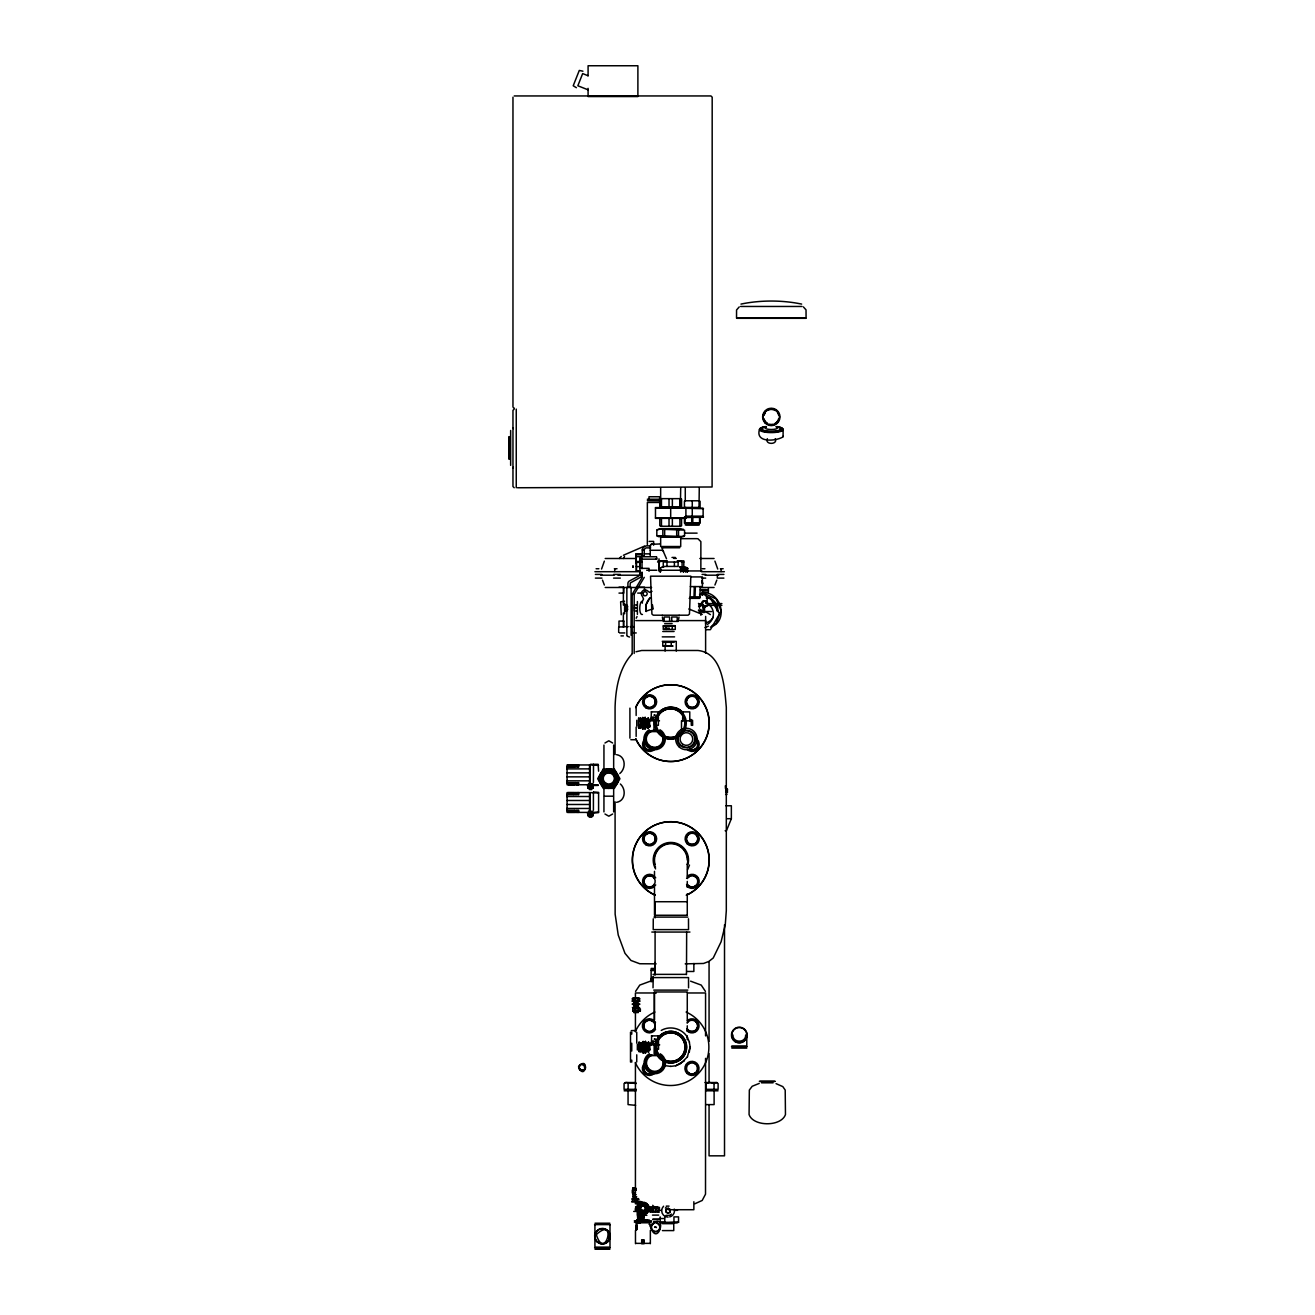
<?xml version="1.0" encoding="UTF-8"?>
<svg xmlns="http://www.w3.org/2000/svg" width="1315" height="1315" viewBox="0 0 1315 1315"><rect width="100%" height="100%" fill="white"/><g stroke="black" fill="none" stroke-linecap="round" stroke-linejoin="round"><path stroke-width="1.5" d="M655.396 1050.784L655.396 1054.186L654.147 1054.186L654.147 1045.688L655.396 1045.688M655.215 729.496L653.966 730.187L653.966 721.688L655.215 721.688M759.445 429.528C755.205 443.204 775.866 441.1 782.688 437.09M767.352 438.684C764.36 444.93 778.25 444.93 775.258 438.684M703.607 593.114L702.161 592.555L716.198 598.933L720.998 610.522L716.198 623.524L711.875 625.907M639.895 558.875L639.895 573.554A3.14 3.14 0 0 1 638.515 576.167L629.408 581A2.909 2.909 0 0 0 627.913 583.498L627.913 586.687M636.213 1229.772L637.249 1226.484M640.619 728.083L640.619 718.154M638.696 718.154L638.696 728.083M639.074 1042.154C639.912 1045.031 636.723 1052.477 640.997 1052.016L640.997 1050.126L639.074 1050.126M653.259 918.807L653.21 929.623L688.534 929.623L688.485 918.807M635.737 1194.579L633.912 1195.105L635.309 1193.658M634.372 1193.708L634.372 1195.45L635.868 1194.579M638.811 1207.795L640.438 1211.559M641.835 1216.983C644.071 1221.306 643.956 1213.252 641.934 1217.526M647.079 1209.044L647.227 1207.729C635.556 1192.836 637.66 1225.021 647.325 1208.403L645.04 1204.721M644.021 1241.13C641.079 1244.467 642.427 1237.81 643.84 1240.867M689.307 1052.115L689.964 1047.134M651.04 719.289L651.451 711.662M682.616 720.834L682.847 711.662M651.418 1044.915L651.632 1035.678M627.633 609.535C624.428 616.225 624.395 599.706 627.633 606.396M625.71 611.228L625.71 604.719M632.975 565.91L632.975 567.291M654.196 1222.786L653.637 1223.624A4.159 4.159 0 0 0 652.454 1229.936A4.159 4.159 0 0 0 658.815 1229.936A4.159 4.159 0 0 0 657.714 1223.657L657.056 1222.786M642.443 722.987L642.772 721.13L645.205 721.13M642.821 1047.003L643.15 1045.129L645.583 1045.129M512.965 468.009L513.327 467.121M648.328 720.834L649.659 719.486L657.681 719.486L657.681 717.267L651.484 717.267L651.55 719.995M648.509 1044.85L649.857 1043.502L655.396 1043.502L655.396 1049.304L658.568 1049.304L658.421 1035.694M783.05 436.399L783.165 429.528M635.556 991.411L639.747 985.099L650.383 981.171M639.649 1216.013C642.871 1218.38 634.668 1217.756 638.301 1216.178M632.975 566.107L632.975 567.094M693.942 598.341L694.32 586.589M694.945 598.341L695.372 586.589M642.772 728.97L642.443 718.598L645.205 719.453M643.15 1052.986L642.821 1042.598L645.583 1043.469M642.443 727.82L645.205 726.833M642.821 1051.819L645.583 1050.833M601.563 569.05L604.358 561.127M783.099 436.301L782.655 437.172M700.32 586.589L699.761 598.341L689.192 598.341M714.916 585.027L716.807 580.112M701.832 594.495L702.605 595.317L701.75 594.495M636.213 618.214L637.019 616.571M725.864 805.766L731.354 805.766L731.354 818.703L726.439 830.718L725.157 830.718M710.445 627.058C728.625 621.683 721.935 592.638 703.624 592.555M687.564 869.725L689.487 865.073M687.367 1056.767L690.145 1047.134L689.307 1042.138M643.38 1240.85L642.246 1241.212L643.183 1240.653M706.204 589.564L700.418 589.564M601.448 777.658L603.289 774.453M613.415 784.562L616.176 779.762M654.443 884.173L652.832 886.968L646.355 886.968L643.134 881.362L646.355 875.757L652.832 875.757L654.443 878.568M645.369 1064.197L642.936 1068.405L646.175 1074.01L652.635 1074.01M638.959 1207.844L640.438 1205.263M645.386 1211.559L646.865 1207.844M632.186 653.423L632.186 594.331L642.262 577.334L642.262 573.422M634.192 653.423L634.192 594.331L644.251 577.334M619.365 558.497L621.239 556.442M623.491 558.497L624.543 556.442M638.12 1217.526L639.912 1217.115L639.731 1215.553M649.824 598.144L646.224 604.374L646.224 611.557A13.89 13.89 0 0 1 649.824 598.144L650.251 597.815M653.308 978.064L652.24 981.516L651.122 981.516L651.122 970.569L654.854 970.569M689.931 932.056L651.813 932.056M687.564 1056.767L680.315 1063.819L675.68 1065.742M596.09 1232.336L596.944 1231.218M744.816 1040.116L743.797 1040.987M634.257 1193.971L634.027 1194.809M607.957 1241.228L606.938 1242.133M604.966 743.008L608.812 740.789L612.659 743.008M612.659 814.001L608.812 816.204L604.966 814.001M702.999 601.366L704.232 601.037L703.032 601.349M619.809 773.516C626.269 768.338 625.759 756.109 616.604 754.678M739.227 306.921L736.564 309.962L736.531 318.066L806.079 318.066L806.029 309.863L803.383 306.921M637.397 601.53L637.397 614.401M593.525 764.294L593.41 782.507M598.588 811.947L593.525 812.407M644.087 1219.86L644.136 1215.898M632.926 1193.165L632.926 1195.335M625.135 611.228L627.173 609.535M632.203 653.884C619.102 667.806 615.617 688.797 615.075 707.306L615.075 754.563M587.854 787.422L593.18 787.422M587.854 815.053L593.18 815.053M684.507 1060.761L675.861 1065.742L670.683 1066.399M641.276 1205.576C634.34 1218.726 656.136 1206.151 641.276 1205.576A3.288 3.288 0 0 0 640.06 1206.759M645.55 1211.707L641.375 1212.348L638.728 1209.044M642.46 1240.357L642.904 1242.018M638.054 1216.293L638.301 1217.361M638.465 1218.446L638.465 1219.268A1.792 1.792 0 0 0 637.627 1219.728M740.97 304.094C760.333 300.034 782.277 300.034 801.64 304.094M656.678 530.126L659.834 529.205L684.556 530.126L684.556 535.715L683.225 536.619L658.158 536.619M613.102 796.183L604.522 796.183M633.583 1193.165L633.583 1195.335M651.188 544.344L660.377 543.933M686.545 878.124L692.15 874.902L697.755 878.124L697.755 884.601L692.15 887.839L686.545 884.601M652.01 591.372L649.528 592.342L647.818 591.06A3.797 3.797 0 0 0 642.443 591.06A3.797 3.797 0 0 0 642.443 596.451L643.545 599.065A18.147 18.147 0 0 0 642.525 601.169C639.057 600.823 638.663 615.568 642.443 614.483M714.045 1083.527L716.067 1082.541L718.105 1083.527L718.105 1089.33L705.908 1089.33L705.908 1083.527L709.969 1082.541L714.045 1083.527L714.045 1089.33M654.426 715.097L655.182 715.097M654.607 1039.097L655.38 1039.097M638.301 1215.455L638.301 1216.622M639.78 1216.539L638.005 1216.539M623.409 555.259L644.465 546.136M704.955 627.584L708.374 626.17M635.605 1002.753L634.471 1004.726M661.248 1030.434C670.14 1025.223 682.469 1028.527 687.564 1037.486M651.221 1054.712C640.52 1059.035 647.703 1076.081 658.338 1071.363C665.39 1068.322 665.39 1057.753 658.338 1054.712M741.249 1042.302L742.482 1041.792M640.816 1204.803L644.991 1204.803L641.424 1204.704M642.41 1216.408L643.413 1216.408M604.39 1243.448L605.623 1242.938M645.04 1210.556L643.232 1211.033A3.731 3.731 0 0 1 640.668 1209.981M694.912 1203.751L702.194 1200.464L705.514 1194.184L705.563 1058.378M635.983 651.763L641.621 650.498L697.986 650.481C722.971 653.029 724.549 687.975 726.307 707.306L726.307 910.687L725.272 924.708L721.097 941.77L713.24 957.977L708.801 961.479L703.509 963.468L685.214 963.846M631.282 1030.615L635.49 1030.533M645.78 611.261L652.552 608.977M635.77 554.19L642.262 554.256L635.77 554.223L635.77 563.215M684.556 535.715L681.548 536.619L656.678 535.715M759.232 1083.412L752.213 1086.256L749.336 1090.069L749.073 1114.561C753.298 1126.823 781.241 1126.823 785.466 1114.561L785.203 1090.069L782.82 1086.617L776.064 1083.642M616.604 802.314C625.381 800.95 626.384 789.444 620.384 784.003M639.057 1199.74L632.038 1199.74C631.364 1198.064 635.835 1198.064 635.161 1199.74M657.566 562.047L664.124 560.847L667.363 561.653M636.263 1089.33L624.066 1089.33L624.066 1083.527L626.104 1082.541L636.263 1083.527M638.564 1214.008C635.523 1215.06 641.342 1216.309 639.78 1214.205M638.531 1217.871L637.906 1219.219A1.907 1.907 0 0 1 640.799 1220.994A1.907 1.907 0 0 1 637.939 1222.638A1.907 1.907 0 0 1 637.939 1219.35L639.879 1219.219L639.879 1218.068M654.591 715.097L653.982 715.097M654.771 1039.097L654.18 1039.097M635.77 556.196L642.262 556.245M663.253 625.907L675.269 625.907L675.269 629.458L663.253 629.458L663.253 625.907L664.535 625.628M632.449 998.48L639.6 998.48L639.6 1000.682L632.416 1000.682L632.449 998.48L639.6 998.48M640.356 1011.087L632.745 1011.087L632.745 1008.835L640.356 1008.835L640.356 1011.087L636.838 1011.268M678.54 1222.309L673.954 1222.309L673.954 1216.885L678.54 1216.885L678.54 1222.309L668.678 1222.736L677.324 1222.736M635.77 556.672L642.262 556.722L642.262 549.867A5.03 5.03 0 0 1 646.257 545.873L650.744 545.873M514.214 409.096L512.965 410.346L512.965 486.517L514.214 487.75M510.647 430.482L510.647 465.346M632.301 1193.034L632.301 1190.108L636.164 1190.108M649.002 1224.249L649.84 1224.249M636.69 1199.74L638.252 1198.623M635.474 1208.978L637.183 1208.764L636.345 1208.764M673.954 1222.309L660.196 1222.309L660.196 1216.885M672.442 646.043L662.776 645.78L662.776 642.295L674.102 642.295M702.506 508.264L686.644 508.264L703.509 508.675M686.644 517.387L703.509 516.976M629.573 637.052L627.107 636.181M655.478 507.985L685.904 507.985M685.904 517.946L655.478 517.946M635.77 561.505L641.753 561.489M655.659 558.859L656.744 558.859M514.214 95.946L710.938 95.946L712.188 97.195L712.089 486.994L517.502 487.75M740.624 306.461L801.986 306.461M736.762 318.312L805.832 318.312M510.023 436.712L508.921 436.712L508.921 459.116L510.023 459.116M510.023 442.859L509.48 445.39M509.48 446.607L509.48 449.22M509.546 450.437L510.023 452.952M660.656 498.648L680.71 498.648M647.358 499.223L659.637 499.223M647.358 500.686L659.637 500.785M685.279 500.785L699.268 500.785M659.637 502.462L647.358 502.462L647.358 544.574M680.365 506.85L680.71 487.75M699.021 506.85L699.268 487.75M703.13 508.264L703.13 517.387M686.052 516.154L702.506 516.154M702.506 516.976L684.967 516.976L684.967 523.206M686.052 517.387L701.059 517.387M685.279 522.893L699.268 522.893M685.279 523.617L699.268 523.617M685.279 523.929L699.268 523.929M685.92 524.455L698.61 524.455M685.279 524.964L699.268 524.964M660.656 526.247L680.71 526.247M660.656 528.614L680.71 528.614M658.158 529.205L683.225 529.205M684.753 533.134L697.098 533.134M681.647 538.657L697.098 538.657M649.15 541.402L653.621 541.402L653.621 545.199M650.744 547.878L646.257 547.878A2.745 2.745 0 0 0 644.251 549.867L644.251 556.212M661.626 547.763L679.74 547.763M642.262 549.867L644.251 549.867M650.251 550.278L662.415 550.278L662.415 547.106M644.251 553.862L650.251 553.862M642.262 555.867L644.251 555.867M656.399 556.771L642.016 556.755A2.12 2.12 0 0 0 639.895 558.727L639.895 568.359L649.051 568.359L649.051 571.302M671.998 557.461L675.384 557.461M673.691 558.398L676.321 558.398M605.212 558.497L636.181 558.497M699.859 558.497L714.078 558.497M639.895 559.154L642.016 559.154M643.002 559.154L656.744 559.154L656.744 557.116M658.01 560.847L667.297 560.847M635.77 562.212L641.753 562.212M683.8 567.718L683.8 560.847L677.241 560.847L683.8 562.047M639.895 570.825L636.378 570.825L636.378 562.442L639.895 562.376M636.378 566.601L639.895 566.601M662.185 567.094L663.73 567.094M679.444 567.094L685.197 567.094M661.511 567.34L663.319 567.209M679.674 567.209L686.611 567.455M659.472 568.359L660.557 568.359L660.557 571.778M687.926 568.359L680.463 568.359L680.578 571.778M596.106 568.738L598.867 568.738M614.368 568.738L617.031 568.738M702.259 568.738L704.922 568.738M720.406 568.738L723.168 568.738M646.701 570.25L656.843 570.25M659.686 570.25L681.68 570.25M686.627 570.94L701.881 570.94M594.906 571.696L600.084 571.696M600.708 571.696L640.323 571.696M701.355 571.696L718.582 571.696M719.206 571.696L724.384 571.696M639.895 572.765L642.016 572.765M595.383 574.425L601.941 574.425M613.595 574.425L620.318 574.425M702.095 574.425L705.695 574.425M723.891 574.425L717.349 574.425L717.349 578.107L723.891 578.107M600.708 575.197L614.22 575.197M617.968 575.197L640.323 575.197M705.07 575.197L718.582 575.197M691.756 576.923L702.374 576.923L702.374 586.589L690.342 586.589M595.383 578.107L601.941 578.107M613.595 578.107L620.318 578.107M701.931 578.107L705.695 578.107M627.567 586.687L631.101 587.378L631.101 635.309M618.987 587.246L623.787 587.246L623.787 593.098L618.987 593.098M638.005 587.246L644.498 587.246L644.498 591.158M605.212 587.493L651.599 587.493M699.859 587.493L714.078 587.493M700.369 590.057L708.39 590.057M702.407 592.046L708.39 592.046L708.39 588.035M637.693 593.098L642.64 593.098M632.186 594.331L634.192 594.331M690.342 596.846L700.32 596.846M706.352 598.194L710.396 598.194L719.486 613.941L710.396 629.688L706.352 629.688M624.609 601.218L620.631 601.81L621.222 614.73M707.092 603.601L721.902 603.601M636.822 604.933L634.471 604.933L634.471 611.015L636.822 611.015M699.942 605.36L703.509 605.36M707.092 605.36L721.902 605.36M700.418 606.363L700.418 603.864M703.032 607.514L704.544 607.514M634.471 607.974L636.822 607.974M699.481 608.286L699.268 603.667M653.161 608.977L652.421 604.752M699.35 611.541L711.629 611.541M662.086 615.206L653.276 615.19L651.911 614.039L650.547 576.184L690.835 576.184L689.455 614.039L688.09 615.19L679.28 615.206M662.382 615.206L678.984 615.206M662.382 616.998L663.089 621.387L678.293 621.387L678.984 616.998M635.753 620.598L661.642 620.598M679.723 620.598L705.613 620.598L705.613 653.177M664.716 623.589L672.129 623.589M664.059 625.628L674.463 625.628M623.376 626.68L628.241 626.68M630.148 626.68L633.994 626.68M664.831 628.126L665.801 628.126M667.461 628.126L669.384 628.126M662.744 631.496L674.102 631.496M619.595 632.942L624.773 632.942M636.246 632.942L631.759 632.942L631.759 631.775M620.992 635.885L623.376 635.885M662.25 636.871L674.595 636.871M662.25 641.309L676.272 641.391L676.272 651.106M663.533 646.043L673.033 646.043M666.261 708.308L675.105 708.308M651.221 711.892L658.371 711.892L658.371 725.305L655.215 725.305L655.215 719.486M682.616 711.892L689.767 711.892L689.767 720.834M645.205 717.448L642.443 718.286L642.772 717.316M638.696 718.237L640.619 718.237M689.767 719.486L692.561 720.324L692.66 725.305L691.312 725.305L691.148 719.486M638.696 720.11L640.619 720.11M655.856 720.834L649.676 720.834L649.479 726.948M658.059 720.834L659.489 720.834M691.312 720.834L681.499 720.834L681.499 729.825M638.696 721.245L640.619 721.245M638.696 724.992L640.619 724.992M645.205 725.157L642.772 725.157L642.443 723.266M648.328 725.305L649.676 725.305M638.696 726.127L640.619 726.127M638.696 728L640.619 728M642.772 728.839L645.205 728.839M649.676 731.617L659.489 731.617M634.898 739.737L630.838 739.704M652.832 749.994L646.355 749.994L643.134 744.405L644.745 741.594A5.605 5.605 0 0 0 652.404 749.254M590.484 764.294L598.128 764.294L598.588 771.198M590.484 764.952L598.588 765.396M589.63 766.744L589.63 767.648M574.951 767.204L575.165 764.952M576.069 767.204L576.299 764.952M567.061 768.88L589.58 768.88M606.034 771.806L611.574 771.806M567.061 772.858L589.58 772.858M567.061 776.853L589.58 776.853M567.061 780.831L589.58 780.831M589.63 782.047L589.63 782.951M575.165 782.507L574.951 784.759M576.069 782.507L576.299 784.759M588.446 783.658L592.917 783.658M593.525 784.759L598.128 784.759M587.558 785.252L593.476 785.252M587.558 785.515L587.854 787.948M598.128 785.433L593.18 785.515L593.18 787.948M606.034 785.614L611.574 785.614M588.068 788.31L592.983 788.31M725.995 789.033L727.425 789.033L727.425 792.616L725.946 792.616L725.946 789.394L727.425 789.394M589.202 789.542L591.832 789.542M593.525 791.942L598.588 792.386L598.588 812.604L593.18 813.163L593.18 815.596M590.484 792.583L598.588 793.044M589.63 794.391L589.63 795.296M725.617 794.474L726.998 794.474M574.951 794.835L575.165 792.583M576.069 794.835L576.069 792.583M567.061 796.512L589.58 796.512M567.061 800.49L589.58 800.49M567.061 804.484L589.58 804.484M567.061 808.462L589.58 808.462M589.63 809.695L589.63 810.599M574.951 810.155L574.951 812.407M576.299 810.155L576.299 812.407M588.446 811.306L592.917 811.306M587.558 812.884L593.476 812.884M587.558 813.163L587.854 815.596M588.068 815.957L592.983 815.957M589.202 817.19L591.832 817.19M727.096 818.703L731.354 818.703M686.66 901.728L655.084 901.728L655.084 917.919M654.492 915.256L687.268 915.256M653.949 917.097L687.794 917.097M656.152 963.846L639.731 963.747L630.97 960.46L624.97 953.293L618.231 935.031L615.141 914.204L615.075 801.805M651.106 968.448L654.854 968.448M650.777 969.862L654.689 969.862M687.318 971.473L693.86 971.473L693.86 963.484M653.029 974.366L686.167 974.366M653.029 977.587L688.534 977.587L688.534 987.795M653.752 990.113L687.794 990.113M654.295 991.97L687.268 991.97M656.349 992.973L635.424 992.973L635.424 999.104M688.024 992.973L705.563 992.973L705.563 1035.891M632.926 998.315L639.123 998.315M632.104 1001.323L639.945 1001.323M635.145 1002.375L636.887 1002.375M632.104 1004.134L633.238 1004.134M638.564 1004.134L639.945 1004.134M635.145 1006.222L636.887 1006.222M632.416 1007.537L639.616 1007.537M633.255 1011.268L639.846 1011.268M633.666 1012.55L638.367 1012.55M731.83 1035.036L732.948 1035.036C732.636 1043.206 745.967 1043.206 745.671 1035.036L746.788 1035.036L746.788 1045.984L731.83 1045.984M651.418 1035.891L658.568 1035.891M645.583 1041.447L642.821 1042.285L643.15 1041.316M639.074 1042.253L641.178 1043.189L639.074 1044.126M649.873 1044.85L656.053 1044.85M658.256 1044.85L659.686 1044.85M639.074 1045.244L640.997 1045.244L641.178 1047.134L640.997 1049.008L639.074 1049.008M731.485 1046.707L747.134 1046.707M731.814 1048.104L746.788 1048.104M645.583 1049.173L643.15 1049.173L642.821 1047.266M649.873 1049.304L648.509 1049.304L648.558 1044.324M643.15 1052.855L645.583 1052.855M650.53 1055.616L659.029 1055.616M759.33 1081.292L775.209 1081.292M759.823 1081.472L774.716 1081.472M625.151 1082.541L635.72 1082.541M705.004 1082.541L717.02 1082.541M761.484 1082.82L773.072 1082.82M624.132 1090.809L636.23 1090.809M705.777 1090.809L718.039 1090.809M635.589 1105.34L628.06 1104.6L628.06 1091.236M635.95 1188.234L632.696 1188.234L632.696 1189.335L635.95 1189.335M632.794 1189.45L635.901 1189.45M632.647 1189.894L635.983 1189.894M634.422 1189.911L635.309 1189.911M634.422 1190.371L635.309 1190.371M632.86 1193.017L634.356 1193.017M634.422 1195.845L635.309 1195.845M634.422 1196.157L635.309 1196.157M632.86 1196.584L636.608 1196.584M632.975 1197.028L636.509 1197.028M632.252 1198.623L634.948 1198.623M636.904 1198.623L638.597 1198.623M636.526 1198.836L638.4 1198.836M631.644 1201.516L640.98 1201.516M631.644 1201.746L640.98 1201.746M635.457 1202.929L637.167 1202.929M636.082 1203.521L639.501 1203.521M635.293 1203.702L637.2 1203.702M666.261 1206.118L669.072 1206.118M648.64 1206.66L649.791 1206.66L649.791 1208.156M651.155 1207.137L654.476 1207.137M648.64 1207.614L649.791 1207.614M650.103 1207.433L659.538 1207.433M635.638 1208.156L636.789 1208.156M650.103 1208.485L659.538 1208.485M649.577 1208.748L649.577 1211.674M650.333 1208.748L650.333 1211.674M652.421 1208.748L652.421 1211.674M655.988 1208.748L655.264 1211.674L655.856 1208.008M668.152 1209.718L693.86 1209.718L693.86 1201.729M652.388 1209.948L653.341 1210.162M658.651 1210.326L661.412 1210.326M674.759 1210.326L677.521 1210.326M633.698 1211.444L637.561 1211.378M650.333 1212.118L659.374 1212.118M640.093 1215.274L646.898 1215.274M652.487 1215.109L658.667 1215.109M665.982 1215.372L670.206 1215.372M659.423 1218.528L663.746 1218.528M652.865 1219.12L658.404 1219.12M652.684 1219.564L658.568 1219.564M639.731 1219.958L649.248 1219.958M639.764 1220.106L647.375 1220.106M634.356 1220.78L651.467 1220.78M653.588 1221.651L657.681 1221.651M634.356 1222.128L651.467 1222.128M661.429 1222.736L667.987 1222.736M635.523 1222.786L650.3 1222.786M595.005 1223.213L609.881 1223.213M662.431 1223.673L673.757 1223.673L673.757 1230.593L662.431 1230.593M635.967 1224.249L637.052 1224.397M594.577 1224.61L610.308 1224.61M643.002 1240.456L642.821 1241.787L643.084 1240.472M635.967 1243.365L649.84 1243.365M594.577 1247.853L610.308 1247.853M595.005 1249.25L609.881 1249.25M665.702 1065.742L670.88 1066.399M643.693 1203.159C623.754 1208.929 656.086 1222.325 646.076 1204.145M643.051 1216.753L642.246 1217.361L643.314 1217.164M604.095 1228.966L605.623 1229.525M643.232 1203.784L645.04 1204.277M675.269 625.907L672.261 625.907L672.261 629.458M662.776 645.78L665.604 645.78L665.604 642.295M632.745 1011.087L634.652 1011.087L634.652 1008.835M660.196 1222.309L664.782 1222.309L664.782 1216.885M514.214 408.061L513.327 407.699M690.605 981.171L701.24 985.099L705.432 991.411M688.83 608.977L702.226 614.384M582.939 71.207L579.29 70.435L573.209 85.771L576.397 87.71M587.706 75.596L582.66 73.591L577.844 85.771L587.92 89.765M706.089 612.001L710.396 614.615M735.545 1041.562A7.528 7.528 0 0 0 746.838 1035.036A7.528 7.528 0 0 0 735.545 1028.527A7.528 7.528 0 0 0 735.545 1041.562L737.353 1042.302M598.703 1242.708A7.479 7.479 0 0 0 609.93 1236.232A7.479 7.479 0 0 0 598.703 1229.755A7.479 7.479 0 0 0 598.703 1242.708L600.511 1243.448M703.196 606.429L704.232 606.659L702.999 606.33M634.882 1005.433L637.15 1005.433L637.15 1003.181M625.135 604.719L627.173 606.396M705.826 1104.6L714.111 1104.6L714.111 1091.236M697.87 538.657L700.862 541.632L700.862 570.94M654.459 974.366L655.084 974.99L655.084 932.088M663.5 551.478L662.826 550.278L666.508 558.76M641.687 1219.794L641.687 1215.816M644.136 1239.749L644.136 1243.645L641.736 1243.711L641.687 1239.667M513.327 428.641L512.965 427.77M701.865 580.572L702.9 583.597M614.335 774.453L616.176 777.658M601.448 779.762L604.21 784.562M701.635 581.148L702.407 583.646M687.367 1037.486L689.487 1042.138M602.484 580.112L604.358 585.027M714.916 561.127L717.727 569.05M725.321 785.844L725.502 788.671M592.144 785.515L592.161 787.866M592.144 813.163L592.161 815.514M589.498 785.515L589.498 787.866M589.498 813.163L589.498 815.514M636.378 562.376L636.378 570.825M724.516 924.79L724.516 1155.836L709.064 1155.836L709.064 1104.715M721.097 568.738L721.097 571.532M709.064 961.594L709.064 1041.332M709.064 1053.594L709.064 1082.229M705.645 616.423L705.645 623.902M702.407 590.057L702.407 593.821M700.879 609.453L700.879 615.272M700.09 501.212L700.09 507.426L684.441 507.426L684.441 501.212M700.09 516.976L700.09 523.206M699.564 516.976L699.564 523.206M699.432 611.13L699.432 612.872M697.755 741.167L697.755 747.627L692.15 750.865L689.356 749.254A5.605 5.605 0 0 0 696.112 740.444M692.791 516.976L692.791 523.206M692.265 501.212L692.265 507.426M692.265 508.675L692.265 516.976M691.739 516.976L691.739 523.206M687.268 864.234L687.268 876.069M687.268 881.428L687.268 887.362M687.268 893.756L687.268 914.632M687.268 992.578L687.268 1019.848M687.268 1025.782L687.268 1031.157M687.268 1035.858L687.268 1039.82M687.005 568.359L687.005 571.778M686.824 568.359L686.824 571.778M686.66 932.088L686.479 974.612M685.805 568.359L685.625 571.778M685.345 568.359L685.362 571.778M685.279 487.75L685.279 501.13M684.441 516.976L684.441 523.206M683.718 568.359L683.718 571.778M683.438 568.359L683.438 571.778M683.077 568.359L683.077 571.778M682.091 562.047L682.091 567.718M681.564 499.059L681.564 506.949L659.801 506.949L659.637 496.758L649.002 496.758L649.002 499.223M681.564 517.863L681.564 525.836M680.94 568.359L680.94 571.778M679.904 499.059L679.904 506.949M679.904 517.863L679.904 525.836M678.524 530.126L678.524 535.715M677.209 621.387L677.209 616.998L671.751 616.998L671.751 621.387M676.699 530.126L676.699 535.715M674.398 562.015L674.398 566.436M672.36 499.059L672.36 506.949M672.36 517.863L672.36 525.836M671.242 642.295L671.242 645.78M670.683 507.985L670.683 517.946M669.614 621.387L669.614 616.998L664.157 616.998L664.157 621.387M669.023 499.059L669.023 506.949M669.023 517.863L669.023 525.836M666.968 562.015L666.968 566.436M666.261 625.907L666.261 629.458M665.111 645.287L665.111 651.106M664.667 530.126L664.667 535.715M662.842 530.126L662.842 535.715M661.461 499.059L661.461 506.949M661.461 517.863L661.461 525.836M660.656 487.75L660.656 506.85M659.801 517.863L659.801 525.836M659.275 562.047L659.275 571.499M658.996 558.859L658.996 570.463M658.486 1208.748L658.486 1211.674M656.826 530.126L656.826 535.715M656.333 1041.266L656.333 1043.502L657.878 1043.502L657.878 1041.266L651.681 1041.266L651.681 1043.502M655.626 1208.748L655.626 1211.674M654.886 962.465L654.886 974.612M654.771 1044.85L654.771 1049.321M654.591 720.834L654.591 725.305M654.492 871.352L654.492 876.069M654.492 887.362L654.492 914.632M654.492 992.578L654.492 1019.848M654.295 992.578L654.295 1019.848M653.029 717.25L653.029 719.486M653.21 977.587L653.029 987.795M653.226 1041.266L653.226 1043.502M652.782 1208.748L652.782 1211.674M652.487 1208.748L652.487 1211.674M651.155 1044.324L651.155 1045.146M650.892 1043.995L650.892 1044.915M650.646 1044.324L650.646 1045.146M650.695 1208.748L650.547 1211.674M650.383 1043.995L650.383 1044.915M650.35 1230.396L650.35 1243.711M650.251 556.212L650.251 545.922A2.285 2.285 0 0 1 652.24 543.933M650.12 1043.157L650.12 1045.146M650.005 719.289L649.84 720.834M650.005 725.338L650.005 726.948M649.857 1043.995L649.857 1050.258M649.594 1044.324L649.594 1045.146M649.347 1043.995L649.347 1044.915M649.347 1048.269L649.347 1050.258M648.952 725.338L648.952 726.948M649.084 1044.324L649.084 1045.146M648.706 1042.088L648.706 1052.181M648.443 725.338L648.443 726.948M648.328 718.072L648.328 728.165M648.361 1041.858L648.361 1052.395M647.983 717.842L647.983 728.395M648.048 1044.324L648.048 1045.146M647.785 1043.995L647.785 1044.915M647.785 1048.269L647.785 1050.258M647.407 718.697L647.407 727.54M647.259 1042.713L647.259 1051.556M647.144 720.308L647.144 727.096M647.013 1043.683L647.013 1050.964M646.881 718.697L646.881 727.54M646.75 1042.614L646.75 1051.638M646.618 719.141L646.52 720.012M646.618 720.308L646.618 727.096M646.635 1045.31L646.635 1046.181M646.635 1047.134L646.635 1048.071M646.372 718.615L646.372 727.622M645.961 1042.614L645.961 1051.638M645.566 718.615L645.566 727.622M645.583 1041.316L645.583 1052.986M645.205 717.316L645.205 728.97M645.073 1045.31L645.073 1046.181M645.073 1047.134L645.073 1048.071M643.66 719.486L643.66 726.751M643.528 1043.502L643.528 1050.767M643.397 719.897L643.397 726.34M643.265 1043.913L643.265 1050.356M643.134 719.486L643.134 726.751M642.821 1041.694L642.821 1052.575M642.443 717.678L642.443 728.559M642.476 1043.502L642.476 1050.767M642.312 601.53L642.312 603.158M642.098 719.486L642.098 726.751M642.016 558.859L642.016 568.606M642.016 572.074L642.016 574.343M641.753 554.042L641.753 556.557M641.588 1043.502L641.588 1050.767M641.21 719.486L641.21 726.751M641.178 1042.581L641.178 1051.688M640.799 718.565L640.799 727.672M638.876 1042.581L638.876 1051.688M638.498 718.565L638.498 727.672M638.449 1008.835L638.449 1011.087M637.808 998.48L637.808 1000.682M637.841 1208.88L637.841 1215.356M637.479 1198.738L637.479 1199.74M637.364 1044.258L637.364 1049.995M637.249 1209.422L637.249 1215.405M636.772 720.275L636.772 726.012M636.739 1032.291L636.739 1043.157M636.739 1054.811L636.739 1061.961M636.805 1225.481L636.805 1229.541M636.444 1225.481L636.509 1229.541M636.263 554.042L636.263 562.212M636.148 708.308L636.148 715.459M636.148 727.113L636.148 736.433M636.246 1225.481L636.098 1229.541M635.539 1188.267L635.539 1189.302M635.424 1007.274L635.424 1031.798M635.424 1062.471L635.424 1193.28M635.474 1208.764L635.474 1210.573M635.474 1230.396L635.474 1243.711M634.422 1188.267L634.422 1189.302M634.224 998.48L634.224 1000.682M634.307 1188.234L634.307 1189.335M634.307 1193.658L634.307 1195.483M634.389 1198.738L634.389 1199.74M633.583 1190.108L633.583 1193.034M633.337 1188.234L633.337 1189.335M633.057 1188.267L633.057 1189.302L632.778 1188.234M632.827 1198.738L632.827 1199.74M632.466 631.775L632.466 632.942M631.759 1032.127L631.759 1034.132M631.759 1043.239L631.759 1051.014M631.759 1060.12L631.759 1062.125M630.51 1032.127L630.51 1062.125M630.033 586.687L630.279 582.972L640.504 577.269A5.885 5.885 0 0 0 642.016 574.047M629.918 708.144L629.918 738.142M628.126 1083.527L628.126 1089.33M627.452 606.544L627.452 609.404M626.861 587.378L626.861 635.309M624.609 603.19L624.609 613.826M623.376 587.246L623.376 605.13M623.376 612.971L623.376 626.926M618.675 627.271L618.675 632.367M614.713 568.738L614.713 571.532M613.661 745.079L613.661 769.817M613.661 787.175L613.661 811.914M609.979 1225.317L609.979 1247.13L594.922 1247.13L594.922 1225.317M608.812 1232.336L608.812 1240.127M603.947 745.079L603.947 769.817M603.947 787.175L603.947 811.914M593.41 792.271L593.41 810.139M592.917 787.422L592.917 785.515L590.78 785.515L590.78 787.422M592.917 815.053L592.917 813.163L590.78 813.163L590.78 815.053M592.473 785.515L592.473 787.784M592.473 813.163L592.473 815.432M591.849 785.515L591.849 787.948M591.849 813.163L591.849 815.596M591.536 785.515L591.536 787.866M591.536 813.163L591.536 815.514M591.224 785.515L591.224 787.784M591.224 813.163L591.224 815.432M590.024 766.3L590.024 780.732M590.024 781.636L590.024 783.378M590.254 787.422L590.254 785.515L588.117 785.515L588.117 787.422M590.024 793.948L590.024 808.38M590.024 809.284L590.024 811.01M590.254 815.053L590.254 813.163L588.117 813.163L588.117 815.053M589.81 785.515L589.81 787.784M589.81 813.163L589.81 815.432M589.186 785.515L589.186 787.948M589.186 813.163L589.186 815.596M588.873 785.515L588.873 787.866M588.873 813.163L588.873 815.514M588.578 785.515L588.578 787.784M588.578 813.163L588.578 815.432M588.084 76.023L588.084 65.75L637.89 65.75L637.89 96.554L588.084 96.554L588.084 88.335M578.551 764.952L578.551 767.204L578.321 764.952M578.551 784.759L578.551 782.507L578.321 784.759M578.551 792.583L578.551 794.835L578.321 792.583M578.551 812.407L578.551 810.155L578.321 812.407M577.416 764.952L577.416 767.204L577.203 764.952M577.416 784.759L577.416 782.507L577.203 784.759M577.416 792.583L577.203 794.835L577.203 792.583M577.416 812.407L577.416 810.155L577.203 812.407M574.047 764.952L574.047 767.204L573.817 764.952M574.047 784.759L574.047 782.507L573.817 784.759M574.047 792.583L573.817 794.835L573.817 792.583M574.047 812.407L574.047 810.155L573.817 812.407M572.929 764.952L572.929 767.204L572.699 764.952M572.929 784.759L572.929 782.507L572.699 784.759M572.929 792.583L572.929 794.835L572.699 792.583M572.929 812.407L572.929 810.155L572.699 812.407M571.795 764.952L571.795 767.204L571.565 764.952M571.795 784.759L571.795 782.507L571.565 784.759M571.795 792.583L571.795 794.835L571.565 792.583M571.795 812.407L571.795 810.155L571.565 812.407M570.677 764.952L570.677 767.204L570.447 764.952M570.677 784.759L570.677 782.507L570.447 784.759M570.677 792.583L570.677 794.835L570.447 792.583M570.677 812.407L570.677 810.155L570.447 812.407M569.543 764.952L569.543 767.204L569.313 764.952M569.543 784.759L569.543 782.507L569.313 784.759M569.543 792.583L569.543 794.835L569.313 792.583M569.543 812.407L569.543 810.155L569.313 812.407M568.425 764.952L568.425 767.204L568.195 764.952M568.425 784.759L568.425 782.507L568.195 784.759M568.425 792.583L568.425 794.835L568.195 792.583M568.425 812.407L568.425 810.155L568.195 812.407M567.291 766.3L567.291 769.226M567.291 780.485L567.291 783.395M567.291 793.948L567.291 796.874M567.291 808.117L567.291 811.043M516.253 409.096L516.253 487.75M512.965 97.195L512.965 406.828M509.48 436.712L509.48 459.116M686.118 1012.057A38.398 38.398 0 0 1 697.64 1074.273A38.398 38.398 0 0 1 635.424 1062.75M635.424 1031.502A38.398 38.398 0 0 1 654.87 1012.057M671.39 1214.041A4.668 4.668 0 0 1 670.42 1214.797M665.374 1208.025A3.846 3.846 0 0 1 666.163 1207.417M674.266 1209.093A6.394 6.394 0 0 1 669.746 1216.934M668.086 1217.148A6.394 6.394 0 0 1 663.565 1206.217M778.053 420.816A7.791 7.791 0 0 1 775.193 423.66M767.418 423.66A7.791 7.791 0 0 1 764.557 420.816M763.785 414.915A7.791 7.791 0 0 1 767.418 410.181M769.291 409.409A7.791 7.791 0 0 1 773.319 409.409M775.193 410.181A7.791 7.791 0 0 1 778.053 413.041M764.903 413.239A7.397 7.397 0 0 0 764.163 415.014A7.512 7.512 0 0 1 764.804 413.173M776.77 427.063A6.328 1.644 0 0 1 771.297 429.512A6.328 1.644 0 0 1 765.823 427.063M777.231 426.865A11.851 3.074 0 0 1 780.387 431.501A11.851 3.074 0 0 1 762.223 431.501A11.851 3.074 0 0 1 765.379 426.865M776.179 426.602A9.764 2.531 0 0 1 778.776 430.416A9.764 2.531 0 0 1 763.834 430.416A9.764 2.531 0 0 1 766.415 426.602M780.732 428.493A9.764 2.531 0 0 1 771.297 431.665A9.764 2.531 0 0 1 761.878 428.493M762.848 427.885A9.764 2.531 0 0 1 766.415 426.948M776.179 426.948A9.764 2.531 0 0 1 779.762 427.885M777.034 426.57A11.457 2.959 0 0 1 780.074 431.041A11.457 2.959 0 0 1 762.519 431.041A11.457 2.959 0 0 1 765.577 426.57M778.562 418.877A7.512 7.512 0 0 1 775.061 423.43M773.253 424.186A7.512 7.512 0 0 1 769.357 424.186M767.549 423.43A7.512 7.512 0 0 1 764.048 418.877M767.549 410.428A7.512 7.512 0 0 1 775.061 410.428M777.806 413.173A7.512 7.512 0 0 1 778.562 414.981M686.972 1020.867A7.052 7.052 0 0 1 696.95 1020.867A7.052 7.052 0 0 1 696.95 1030.845A7.052 7.052 0 0 1 686.972 1030.845M655.511 1071.939A7.052 7.052 0 0 1 645.106 1074.01A7.052 7.052 0 0 1 644.416 1063.424M653.374 1072.366A5.605 5.605 0 0 1 645.451 1072.366A5.605 5.605 0 0 1 645.451 1064.443M655.511 1029.382A7.052 7.052 0 0 1 644.876 1031.256A7.052 7.052 0 0 1 644.876 1020.44A7.052 7.052 0 0 1 655.511 1022.33M655.067 895.153A38.398 38.398 0 0 1 640.438 836.455A38.398 38.398 0 0 1 700.944 836.455A38.398 38.398 0 0 1 686.298 895.153M635.622 707.503A38.398 38.398 0 0 1 694.32 692.874A38.398 38.398 0 0 1 694.32 753.38A38.398 38.398 0 0 1 635.622 738.734M674.842 707.585A16.076 16.076 0 0 1 682.058 711.744A16.076 16.076 0 0 0 659.505 711.744M674.431 737.09A14.465 14.465 0 0 1 666.935 737.09M658.158 715.886A14.465 14.465 0 0 1 683.208 715.886M637.693 1005.268A1.94 1.94 0 0 1 636.986 1005.991M634.142 1003.805A1.94 1.94 0 0 1 634.34 1003.329M635.046 1002.622A1.94 1.94 0 0 1 636.016 1002.359M638.054 1005.482A2.351 2.351 0 0 1 637.183 1006.337M634.356 1005.959A2.351 2.351 0 0 1 633.978 1005.482M633.666 1004.298A2.351 2.351 0 0 1 634.356 1002.638M674.792 737.748A15.155 15.155 0 0 1 666.952 737.748M657.763 715.541A15.155 15.155 0 0 1 663.302 710.001M674.792 708.489A15.155 15.155 0 0 1 681.581 712.401M635.803 707.503A38.398 38.398 0 0 1 694.517 692.874A38.398 38.398 0 0 1 694.517 753.38A38.398 38.398 0 0 1 635.803 738.734M675.039 738.652A16.076 16.076 0 0 1 664.075 737.699M695.684 738.29A7.052 7.052 0 0 1 697.755 748.695A7.052 7.052 0 0 1 687.17 749.386M654.591 749.386A7.052 7.052 0 0 1 644.613 749.386A7.052 7.052 0 0 1 644.613 739.408M655.248 895.153A38.398 38.398 0 0 1 640.619 836.455A38.398 38.398 0 0 1 701.125 836.455A38.398 38.398 0 0 1 686.496 895.153M687.17 876.382A7.052 7.052 0 0 1 697.147 876.382A7.052 7.052 0 0 1 697.147 886.359A7.052 7.052 0 0 1 687.17 886.359M687.301 878.568A5.605 5.605 0 0 1 695.75 877.072A5.605 5.605 0 0 1 695.75 885.652A5.605 5.605 0 0 1 687.301 884.173M655.708 884.896A7.052 7.052 0 0 1 645.057 886.77A7.052 7.052 0 0 1 645.057 875.954A7.052 7.052 0 0 1 655.708 877.845M651.155 981.516A7.43 7.43 0 0 1 653.341 976.272M650.728 981.516A7.874 7.874 0 0 1 651.78 977.587M659.39 730.713A9.616 9.616 0 0 1 661.955 745.211A9.616 9.616 0 0 1 647.227 745.211A9.616 9.616 0 0 1 649.774 730.713M659.949 729.743A10.734 10.734 0 0 1 662.809 745.934A10.734 10.734 0 0 1 646.372 745.934A10.734 10.734 0 0 1 649.216 729.743M659.588 1054.712A9.616 9.616 0 0 1 662.135 1069.21A9.616 9.616 0 0 1 647.407 1069.21A9.616 9.616 0 0 1 649.972 1054.712M656.925 1054.992A8.317 8.317 0 0 1 661.593 1067.813A8.317 8.317 0 0 1 647.95 1067.813A8.317 8.317 0 0 1 652.618 1054.992M660.146 1053.742A10.734 10.734 0 0 1 662.99 1069.933A10.734 10.734 0 0 1 646.553 1069.933A10.734 10.734 0 0 1 649.413 1053.742M655.577 868.919A17.654 17.654 0 0 1 668.562 842.586A17.654 17.654 0 0 1 687.926 864.662M655.051 864.333A16.388 16.388 0 0 1 668.743 843.836A16.388 16.388 0 0 1 687.268 860.092M655.544 867.243A16.931 16.931 0 0 1 669.401 843.227A16.931 16.931 0 0 1 687.219 864.465M644.531 1202.387A6.246 6.246 0 0 1 647.687 1212.43A6.246 6.246 0 0 1 637.249 1211.049A6.246 6.246 0 0 1 642.904 1202.173M646.47 1207.449A3.682 3.682 0 0 1 642.262 1212.035A3.682 3.682 0 0 1 639.879 1206.299A3.682 3.682 0 0 1 646.109 1206.562M641.26 1211.263A3.288 3.288 0 0 1 640.586 1210.737M639.731 1209.258A3.288 3.288 0 0 1 639.731 1207.564M645.435 1204.047A5.03 5.03 0 0 1 645.797 1212.529A5.03 5.03 0 0 1 637.956 1209.29A5.03 5.03 0 0 1 644.219 1203.537M657.681 1206.628A3.649 3.649 0 0 1 652.717 1205.296M713.272 617.212A11.983 11.983 0 0 1 705.991 622.8M706.796 596.648A15.09 15.09 0 0 1 717.99 611.228M706.599 597.372A14.35 14.35 0 0 1 717.234 611.228M699.531 594.709A5.539 5.194 -90 0 1 705.81 603.404M703.476 604.834A5.539 5.194 -90 0 1 698.462 603.404M706.385 605.278A2.86 2.696 -90 0 1 702.161 605.87A2.86 2.696 -90 0 1 702.703 601.366A2.86 2.696 -90 0 1 706.648 603.108M707.355 603.437A12.114 12.114 0 0 1 707.355 624.428M582.923 1064.575A2.926 2.926 0 0 1 584.698 1068.865M579.34 1068.158A2.926 2.926 0 0 0 583.63 1069.933A2.794 2.794 0 0 1 579.471 1068.125M579.636 1065.939A2.926 2.926 0 0 1 580.704 1064.871M582.89 1064.706A2.794 2.794 0 0 1 584.583 1068.799M579.751 1066.005A2.794 2.794 0 0 1 580.77 1064.986M584.501 1066.777A2.416 2.416 0 0 1 584.501 1068.027M582.792 1069.72A2.416 2.416 0 0 1 581.542 1069.72M580.457 1069.095A2.416 2.416 0 0 1 580.079 1068.602M583.367 1065.314A2.416 2.416 0 0 1 583.876 1065.692M659.916 568.359L659.916 571.778L659.966 568.359M660.377 568.359L660.377 571.778L660.327 568.359M578.551 1066.81C585.323 1082.327 589.383 1054.252 578.551 1066.81M645.599 737.945C644.005 749.369 662.349 751.67 663.565 740.115C665.176 728.691 646.832 726.39 645.599 737.945M596.303 1234.588C604.966 1262.219 617.623 1214.978 596.303 1234.588M635.145 1004.068C636.246 1007.504 637.824 1001.636 635.145 1004.068M677.422 737.945C675.811 749.369 694.156 751.67 695.388 740.115C696.999 728.691 678.639 726.39 677.422 737.945M642.394 1217.131L643.577 1217.361L642.246 1217.18M642.394 1240.982L643.577 1241.212L642.246 1241.031M650.12 1225.794C657.894 1250.549 669.236 1208.222 650.12 1225.794M654.837 1227.043L656.415 1227.47L654.837 1227.043M706.418 601.678L704.988 601.07L706.418 601.678M706.418 606.018L704.988 606.642L706.418 606.018M603.24 769.061L597.668 778.71L603.24 788.359L614.384 788.359L619.957 778.71L614.384 769.061L603.24 769.061M688.912 696.243L685.69 701.848L688.912 707.454L695.388 707.454L698.627 701.848L695.388 696.243L688.912 696.243M688.912 833.2L685.69 838.806L688.912 844.411L695.388 844.411L698.627 838.806L695.388 833.2L688.912 833.2M688.731 1020.243L687.104 1023.054A5.605 5.605 0 0 1 695.569 1021.558A5.605 5.605 0 0 1 695.569 1030.138A5.605 5.605 0 0 1 687.104 1028.659L688.731 1031.453L695.191 1031.453L698.429 1025.848L695.191 1020.243L688.731 1020.243M649.594 695.372L643.988 698.61L643.988 705.07L649.594 708.308L655.199 705.07L655.199 698.61L649.594 695.372M649.594 832.346L643.988 835.567L643.988 842.044L649.594 845.282L655.199 842.044L655.199 835.567L649.594 832.346M636.016 1003.263L635.112 1003.789L636.016 1005.35L636.92 1004.824L636.016 1003.263M649.413 1019.388L643.808 1022.61L643.808 1029.086L649.413 1032.324L655.018 1029.086L655.018 1022.61L649.413 1019.388M691.969 1061.928L686.364 1065.166L686.364 1071.643L691.969 1074.881L697.558 1071.643L697.558 1065.166L691.969 1061.928M668.086 1208.238L665.916 1209.488L665.916 1212.003L668.086 1213.252L670.255 1212.003L670.255 1209.488L668.086 1208.238M685.904 507.574L655.478 507.574L655.478 518.357L685.904 518.357L685.904 507.574M680.71 537.21L660.656 537.21L660.656 546.514L680.71 546.514L680.71 537.21M678.113 562.015L663.253 562.015L663.253 566.436L678.113 566.436L678.113 562.015M699.58 606.363L698.594 606.363L699.531 606.396M704.544 606.544L703.032 606.544L703.032 612.478L704.544 612.478L704.544 606.544M623.787 621.074L618.987 621.074L618.987 626.926L623.787 626.926L623.787 621.074M589.58 764.952L567.061 764.952L567.061 784.759L589.58 784.759L589.58 764.952M589.58 792.583L567.061 792.583L567.061 812.407L589.58 812.407L589.58 792.583M636.789 1206.66L635.638 1206.66L635.638 1209.636L636.789 1209.636L636.789 1206.66M658.831 1208.748L658.141 1211.674L658.766 1208.748M643.002 1216.605L642.821 1217.937L643.002 1216.605M636.953 1225.481L636.033 1225.481L636.033 1229.541L636.953 1229.541L636.953 1225.481M703.377 610.883L698.413 610.226L704.396 611.294L703.377 610.883M687.466 571.778L687.466 568.359L687.416 571.778M634.981 1189.302L634.981 1188.267L634.866 1189.335M633.879 1189.302L633.879 1188.267L633.781 1189.335M666.557 1212.282A2.17 2.17 0 0 0 670.19 1211.312A2.17 2.17 0 0 0 667.527 1208.649A2.17 2.17 0 0 0 666.557 1212.282M767.22 423.989A8.153 8.153 0 0 0 779.45 416.921A8.153 8.153 0 0 0 767.22 409.869A8.153 8.153 0 0 0 767.22 423.989M765.149 423.068A8.695 8.695 0 0 0 779.696 419.173A8.695 8.695 0 0 0 769.045 408.521A8.695 8.695 0 0 0 765.149 423.068M686.972 1073.402A7.052 7.052 0 0 0 698.775 1070.229A7.052 7.052 0 0 0 690.128 1061.583A7.052 7.052 0 0 0 686.972 1073.402M688.008 1072.366A5.605 5.605 0 0 0 697.377 1069.851A5.605 5.605 0 0 0 690.506 1062.997A5.605 5.605 0 0 0 688.008 1072.366M646.602 1030.697A5.605 5.605 0 0 0 655.018 1025.848A5.605 5.605 0 0 0 646.602 1020.999A5.605 5.605 0 0 0 646.602 1030.697M662.596 736.795A15.796 15.796 0 0 0 686.282 723.119A15.796 15.796 0 0 0 662.596 709.443A15.796 15.796 0 0 0 662.596 736.795M634.685 1006.616A2.663 2.663 0 0 0 638.679 1004.298A2.663 2.663 0 0 0 634.685 1001.997A2.663 2.663 0 0 0 634.685 1006.616M688.633 707.947A7.052 7.052 0 0 0 699.202 701.848A7.052 7.052 0 0 0 688.633 695.734A7.052 7.052 0 0 0 688.633 707.947M688.189 705.81A5.605 5.605 0 0 0 697.558 703.295A5.605 5.605 0 0 0 690.704 696.424A5.605 5.605 0 0 0 688.189 705.81M646.076 707.947A7.052 7.052 0 0 0 656.662 701.848A7.052 7.052 0 0 0 646.076 695.734A7.052 7.052 0 0 0 646.076 707.947M646.799 706.697A5.605 5.605 0 0 0 655.199 701.848A5.605 5.605 0 0 0 646.799 696.983A5.605 5.605 0 0 0 646.799 706.697M687.17 843.803A7.052 7.052 0 0 0 698.972 840.63A7.052 7.052 0 0 0 690.326 832.001A7.052 7.052 0 0 0 687.17 843.803M689.356 843.655A5.605 5.605 0 0 0 697.755 838.806A5.605 5.605 0 0 0 689.356 833.957A5.605 5.605 0 0 0 689.356 843.655M645.632 885.324A5.605 5.605 0 0 0 655.018 882.809A5.605 5.605 0 0 0 648.147 875.954A5.605 5.605 0 0 0 645.632 885.324M646.076 844.92A7.052 7.052 0 0 0 656.662 838.806A7.052 7.052 0 0 0 646.076 832.691A7.052 7.052 0 0 0 646.076 844.92M646.799 843.655A5.605 5.605 0 0 0 655.199 838.806A5.605 5.605 0 0 0 646.799 833.957A5.605 5.605 0 0 0 646.799 843.655M678.819 746.624A10.734 10.734 0 0 0 696.769 741.808A10.734 10.734 0 0 0 683.619 728.658A10.734 10.734 0 0 0 678.819 746.624M682.238 746.246A8.317 8.317 0 0 0 694.731 739.03A8.317 8.317 0 0 0 682.238 731.814A8.317 8.317 0 0 0 682.238 746.246M683.225 744.537A6.361 6.361 0 0 0 692.758 739.03A6.361 6.361 0 0 0 683.225 733.523A6.361 6.361 0 0 0 683.225 744.537M663.352 735.496A14.301 14.301 0 0 0 684.786 723.119A14.301 14.301 0 0 0 663.352 710.741A14.301 14.301 0 0 0 663.352 735.496M604.39 786.354A8.827 8.827 0 0 0 617.639 778.71A8.827 8.827 0 0 0 604.39 771.067A8.827 8.827 0 0 0 604.39 786.354M603.98 787.077A9.649 9.649 0 0 0 618.461 778.71A9.649 9.649 0 0 0 603.98 770.343A9.649 9.649 0 0 0 603.98 787.077M604.982 785.318A7.643 7.643 0 0 0 616.456 778.71A7.643 7.643 0 0 0 604.982 772.086A7.643 7.643 0 0 0 604.982 785.318M605.623 784.217A6.361 6.361 0 0 0 615.173 778.71A6.361 6.361 0 0 0 605.623 773.204A6.361 6.361 0 0 0 605.623 784.217M604.308 783A6.361 6.361 0 0 0 614.96 780.14A6.361 6.361 0 0 0 607.168 772.349A6.361 6.361 0 0 0 604.308 783M606.001 783.346A5.605 5.605 0 0 0 614.401 778.496A5.605 5.605 0 0 0 606.001 773.647A5.605 5.605 0 0 0 606.001 783.346M648.706 744.915A8.317 8.317 0 0 0 662.629 741.183A8.317 8.317 0 0 0 652.437 730.992A8.317 8.317 0 0 0 648.706 744.915M735.364 1041.858A7.874 7.874 0 0 0 747.167 1035.036A7.874 7.874 0 0 0 735.364 1028.231A7.874 7.874 0 0 0 735.364 1041.858M596.911 1241.755A7.824 7.824 0 0 0 610.012 1238.253A7.824 7.824 0 0 0 600.429 1228.67A7.824 7.824 0 0 0 596.911 1241.755M663.533 1059.512A14.301 14.301 0 0 0 684.984 1047.134A14.301 14.301 0 0 0 663.533 1034.741A14.301 14.301 0 0 0 663.533 1059.512M662.793 1060.811A15.796 15.796 0 0 0 686.479 1047.134A15.796 15.796 0 0 0 662.793 1033.459A15.796 15.796 0 0 0 662.793 1060.811M663.73 1059.512A14.301 14.301 0 0 0 685.181 1047.134A14.301 14.301 0 0 0 663.73 1034.741A14.301 14.301 0 0 0 663.73 1059.512M662.974 1060.811A15.796 15.796 0 0 0 686.66 1047.134A15.796 15.796 0 0 0 662.974 1033.459A15.796 15.796 0 0 0 662.974 1060.811M641.704 1210.047A3.041 3.041 0 0 0 646.273 1207.417A3.041 3.041 0 0 0 641.704 1204.787A3.041 3.041 0 0 0 641.704 1210.047M641.49 1210.441A3.485 3.485 0 0 0 646.717 1207.417A3.485 3.485 0 0 0 641.49 1204.392A3.485 3.485 0 0 0 641.49 1210.441M637.726 1223.016A2.334 2.334 0 0 0 641.227 1220.994A2.334 2.334 0 0 0 637.726 1218.972A2.334 2.334 0 0 0 637.726 1223.016M641.441 1210.967A2.959 2.959 0 0 0 645.862 1208.403A2.959 2.959 0 0 0 641.441 1205.855A2.959 2.959 0 0 0 641.441 1210.967M641.704 1210.507A2.416 2.416 0 0 0 645.32 1208.403A2.416 2.416 0 0 0 641.704 1206.315A2.416 2.416 0 0 0 641.704 1210.507M641.572 1210.737A2.679 2.679 0 0 0 645.583 1208.403A2.679 2.679 0 0 0 641.572 1206.085A2.679 2.679 0 0 0 641.572 1210.737M639.895 1213.63A6.016 6.016 0 0 0 648.936 1208.403A6.016 6.016 0 0 0 639.895 1203.192A6.016 6.016 0 0 0 639.895 1213.63M638.975 1212.348A5.572 5.572 0 0 0 648.295 1209.849A5.572 5.572 0 0 0 641.473 1203.028A5.572 5.572 0 0 0 638.975 1212.348M652.733 1230.807A4.586 4.586 0 0 0 660.146 1227.996A4.586 4.586 0 0 0 653.999 1222.983A4.586 4.586 0 0 0 652.733 1230.807M707.01 605.87A2.86 2.696 -90 0 0 705.81 601.087A2.86 2.696 -90 0 0 702.522 604.588A2.86 2.696 -90 0 0 707.01 605.87M644.103 595.531A2.055 2.055 0 0 0 647.177 593.755A2.055 2.055 0 0 0 644.103 591.98A2.055 2.055 0 0 0 644.103 595.531M580.457 1070.377A3.435 3.435 0 0 0 585.602 1067.402A3.435 3.435 0 0 0 580.457 1064.427A3.435 3.435 0 0 0 580.457 1070.377"/></g></svg>
